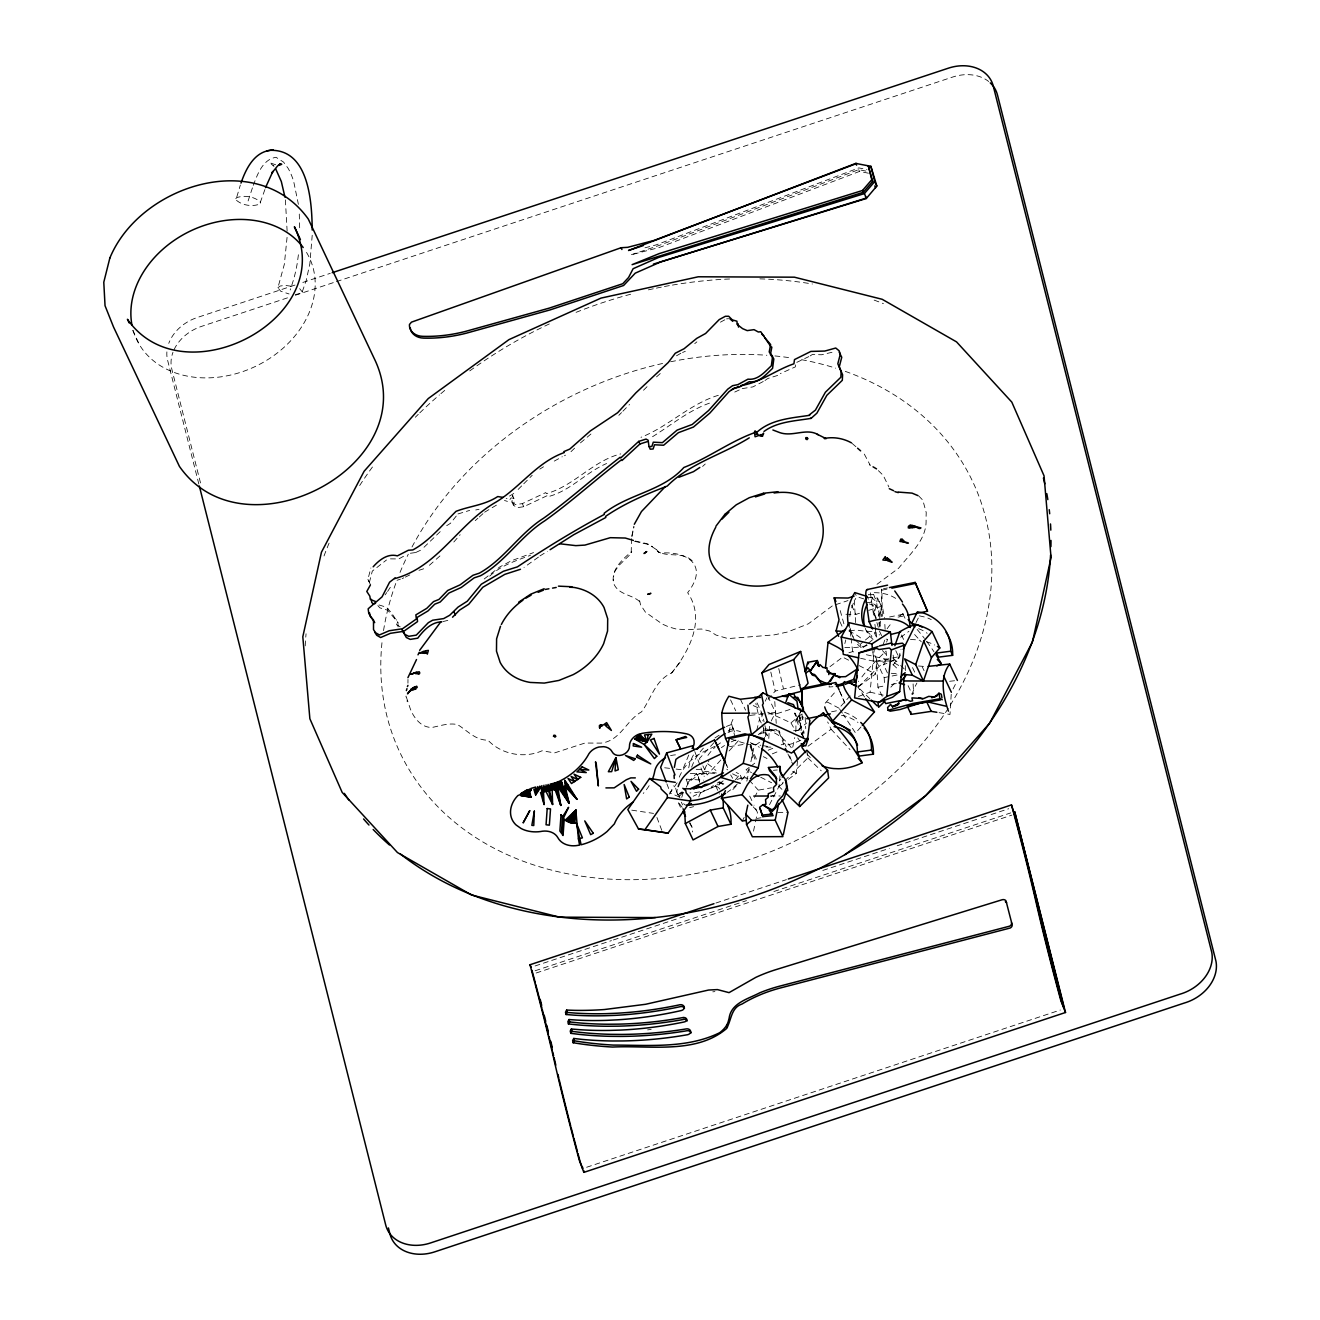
<?xml version="1.0" encoding="UTF-8"?>
<svg xmlns="http://www.w3.org/2000/svg" width="1320" height="1320" viewBox="0 0 1320 1320"><rect width="100%" height="100%" fill="white"/><g stroke="black" fill="none" stroke-linecap="round" stroke-linejoin="round"><path stroke-width="0.75" stroke-dasharray="5 3.75" d="M885.126 629.376L884.68 621.769M795.366 364.93L795.366 366.877L780.318 373.593M692.191 560.769C682.176 551.232 668.184 557.733 657.574 551.43L660.891 553.063C686.235 551.001 709.582 564.663 687.654 592.68C705.986 619.245 689.271 651.189 671.616 673.002C654.885 680.361 651.387 698.692 641.553 711.827C626.059 720.456 620.384 741.015 601.029 743.111L584.958 743.044L554.598 752.895L542.091 750.766C524.238 758.752 501.336 754.446 487.938 740.173C475.167 740.289 467.362 730.505 457.396 724.531C449.031 722.848 440.814 725.604 432.712 727.32C421.789 728.343 413.935 718.162 410.404 709.104L405.983 695.986M631.505 538.642L631.207 553.459L618.799 565.62L614.922 571.23L613.618 576.493M513.397 505.065L511.945 501.996L512.639 495.181L514.437 500.742L513.397 505.065L516.83 507.721L523.76 506.715L547.239 495.643L547.816 496.733C570.306 491.04 585.799 472.395 606.606 463.518M405.999 696.96L406.032 696.069M287.067 237.352L284.344 264.28L277.909 287.743L280.731 291.241L289.08 293.98M312.213 235.257L309.837 263.818L306.158 280.682L301.768 293.139L295.383 294.541M407.946 683.183L407.979 679.453M768.784 738.441L769.428 726.363M951.225 694.287L949.987 714.45L938.718 712.602M765.319 736.659L766.095 728.673L774.262 732.814A35.855 24.04 52.8 0 1 791.951 748.654M769.527 804.672L778.965 786.489L780.334 772.497M788.419 779.328L796.29 773.355L797.659 759.363M858.478 696.465L870.061 692.159L874.5 647.113M864.583 697.026L857.983 687.126L858.594 681.136M869.781 698.643L857.983 687.126L875.474 674.041L876.876 660.082A35.855 23.925 53.2 0 0 872.899 651.932M639.606 601.54C631.818 594.33 618.799 595.138 613.767 583.737C610.351 569.877 622.413 559.416 631.768 551.397L631.191 552.684M878.543 615.697L878.971 612.051L875.704 605.105L870.886 602.365L865.606 602.663M298.402 254.76L297.412 262.235A63.046 23.348 -84.8 0 1 292.314 283.585L290.202 289.954M803.929 738.705L799.293 722.914L800.382 715.259M867.784 597.284L877.569 598.092L881.447 606.326L878.889 623.568L880.011 627.528M798.996 715.011L801.174 720.489L800.53 724.548L802.939 734.052M880.654 621.208L880.011 625.251L881.232 628.468M398.013 626.901L397.98 622.76L391.611 613.008L386.347 607.2L378.361 604.758M829.307 685.856L829.076 687.01L834.52 686.582M795.927 730.867L795.894 720.819L800.91 711.332L795.894 720.819L801.174 720.489M878.328 627.33L874.302 613.882L877.569 598.092M875.935 628.765L875.061 632.957L879.697 634.937M631.884 535.837L633.913 526.202M631.9 536.695L633.946 527.01M746.823 781.143L749.265 769.477M750.898 761.706L754.165 746.163L759.957 742.005M753.522 831.138L755.089 823.663M755.486 821.799L757.449 812.46L754.017 805.167M792.726 747.252L794.755 737.583M688.71 767.811L689.716 763.059A58.608 46.051 -25.3 0 1 693.908 754.182M690.31 773.487L704.071 773.47L705.094 768.702A43.956 34.534 -25.3 0 1 708.889 760.98M756.673 730.455L759.511 719.367L755.848 703.411M844.833 643.599L845.807 639.903M893.128 665.016L898.821 657.112L901.016 649.457M370.474 584.694L367.9 579.431L370.87 568.012M369.352 582.499L372.322 571.082L386.479 559.993M681.763 797.346L683.347 792.165M264.891 189.552L259.693 204.105C252.12 206.959 241.89 205.441 235.95 199.831L240.339 185.047M248.111 200.92L252.615 187.308M870.886 602.365L873.625 594.445L868.329 594.742L876.562 601.87L877.519 608.998L879.879 609.84L880.407 612.067L878.097 617.298M883.08 644.869L884.928 639.507L887.568 639.358L886.611 642.147M253.258 185.361C257.466 174.405 262.729 159.274 276.045 157.294L283.552 162.096L288.057 168.218A90.668 33.594 -84.8 0 1 293.65 181.269L298.386 204.336M679.404 797.065L670.362 793.023L673.365 785.812M688.76 755.04L682.605 769.824L672.622 768.685M698.742 796.933L701.811 789.541M880.407 612.067L878.774 615.697L879.351 618.519M720.456 782.545L719.351 784.856L714.928 784.591L711.315 786.967M900.57 654.753L898.821 658.317L888.624 662.558M686.185 787.297L688.726 782.183L697.966 775.203L696.284 773.735L685.905 784.608M916.08 622.529L918.572 617.512M765.204 701.184L766.904 697.785M771.243 720.951L775.5 712.47L767.695 713.378M953.089 688.891L956.538 682.126M742.285 821.057L744.166 817.41M754.545 797.412L758.323 790.135L771.457 787.809M887.419 672.919L883.542 664.686L887.816 657.772M387.585 591.476L390.34 587.301M669.24 794.079L677.259 782.628M671.616 673.002L681.285 660.66M235.818 198.709L236.527 197.752C244.101 194.898 254.331 196.399 260.271 202.026L260.403 203.131M277.909 287.743L280.12 286.044L285.021 285.384L294.459 286.654M385.093 594.858L386.743 592.597M735.339 779.938L739.86 774.279L736.164 772.464M768.058 699.435L775.236 691.053L800.481 684.816M453.816 542.009L460.168 534.748M825.214 703.164L836.022 691.102M842.374 713.179L839.074 708.213L852.588 693.148M860.97 726.957L855.558 732.996L843.48 714.829M713.889 742.731L699.435 758.538L702.025 763.999M720.868 759.957L707.19 774.922L702.884 765.831M729.069 750.964L740.009 738.986M736.246 785.862L732.352 790.135L731.313 787.924M440.204 531.63L422.647 548.576M618.849 415.322L621.522 412.615M622.858 411.246L629.541 404.481M683.001 792.528L679.734 795.844L678.051 794.376L682.159 791.785M518.133 489.456L522.357 485.199M523.76 483.78L532.224 475.282M643.516 390.241L647.46 386.281M781.935 789.343L778.965 786.489L783.304 782.199M784.74 780.78L807.873 757.911L806.85 750.238M857.983 687.126L887.089 658.696L885.967 651.073L878.74 658.135A35.855 6.303 -45.7 0 0 859.815 679.717M570.999 451.671L575.256 447.529M801.405 734.349L803.929 731.923L800.432 725.175L799.293 714.962L797.808 718.344L794.145 711.678M801.454 734.316L803.929 731.923L803.979 735.372M702.587 466.455L705.26 463.996M475.233 520.641L477.922 518.232M479.259 517.028L483.285 513.397M656.518 376.893L660.973 372.916M429.396 565.29L434.841 560.472M436.194 559.267L440.269 555.654M580.437 442.893L591.541 433.505M694.732 343.645L696.878 341.863M652.525 436.722C671.517 424.908 689.337 409.942 710.754 402.699M866.794 644.572L862.076 648.466L860.145 644.374L871.134 635.283L867.718 632.164A43.956 34.534 -25.3 0 1 865.639 629.178M868.362 643.269L873.081 639.375L871.134 635.283M767.613 712.156L790.977 722.865L801.339 714.334M797.511 730.521L806.784 722.898M484.209 578.968L499.818 566.923L511.219 560.835L533.56 552.585M538.461 557.089L524.023 567.385M539.929 555.934L547.404 551.331M489.72 576.114C501.138 565.24 516.169 560.719 530.491 555.291M758.224 734.63L766.095 728.673M749.183 767.398L746.031 769.791L751.525 772.563M750.766 766.21L757.069 761.426M778.965 786.489L786.835 780.516M877.008 584.298L898.739 568.111C910.074 553.74 927.597 539.005 926.013 518.644L926.227 512.572L922.828 500.181L918.803 496.056M829.999 666.633L842.704 657.129L849.997 660.891M808.038 746.196L831.105 729.217L827.656 721.941M899.679 615.994L902.847 613.701L905.52 616.638M900.653 637.296L908.935 631.29M765.006 380.49L767.778 378.51L778.123 375.276M832.26 605.929L808.335 623.832L787.561 631.999L774.328 634.854L728.046 638.599L716.017 635.052L709.682 631.059L701.53 629.029L685.146 629.64L676.12 629.013L668.811 626.934L662.458 624.145L645.381 612.101L640.513 604.708L639.589 600.534M456.258 516.054L450.499 523.281L445.385 526.515M484.621 512.193L497.425 504.553M810.199 355.905L812.344 354.502L821.469 354.766L835.51 351.466M564.498 455.763L565.471 455.153M539.781 469.128L543.493 466.802M509.52 496.072L514.47 493.036M403.524 556.297L398.805 558.938L390.076 558.855M676.5 355.806L681.202 353.067M763.273 381.496L752.911 386.892L742.104 388.641M796.768 362.373L808.797 356.614M554.268 461.092L562.287 456.736M720.423 322.179L725.043 319.688M718.344 395.307C689.7 403.936 668.398 426.591 641.009 437.299M511.945 501.996L515.378 504.653L522.308 503.63L545.787 492.574L546.364 493.663C574.052 485.941 592.828 460.911 620.73 453.898M717.238 783.024L719.614 781.819L724.498 784.096L720.736 782.595M719.845 789.178A88.456 25.03 -23.1 0 0 718.096 787.314L715.621 785.829L693.148 796.224M405.306 577.104L411.477 574.117M715.176 746.212L704.319 751.41A43.972 34.551 -25.3 0 0 682.621 770.434L680.443 774.428A43.972 34.551 -25.3 0 0 679.272 777.15M682.985 792.264L677.473 794.904L675.659 788.139M415.915 552.42L421.195 549.945M447.81 620.4L441.755 621.868M734.745 392.057L740.256 389.499M402.138 578.572L403.755 577.846M682.572 352.473L685.311 351.301M883.542 664.686L886.924 663.267M759.792 734.101L770.402 729.712L779.113 731.016L786.274 746.889M768.174 750.222L773.751 747.912M781.192 744.843L784.921 743.308M772.315 753.868L779.757 750.799M457.99 513.942L469.672 510.411M415.354 552.585L409.843 553.327M865.903 171.088L858.693 169.636L658.564 245.668L630.63 254.941L659.406 247.45L859.534 171.418L868.543 173.233M835.642 604.692L847.984 600.583M770.946 796.356L773.883 795.316M696.284 773.735L697.01 774.741L705.969 771.358L716.347 772.992M397.023 580.305L400.438 579.15M295.02 285.054L197.208 317.526A39.435 31.003 -25.3 0 0 168.762 343.365M302.841 282.447L330.231 273.355M287.496 297.858L201.415 326.42A39.435 31.003 -25.3 0 0 173.646 350.592M295.317 295.251L334.438 282.265M336.402 281.622L952.578 77.072A39.435 31.003 -25.3 0 1 988.68 81.493M715.935 903.028L786.39 879.648M535.078 965.959L611.424 940.615M613.371 939.972L685.789 915.932M822.805 870.441L889.35 848.347M897.188 845.757L979.39 818.466M981.354 817.822L989.175 815.215M991.139 814.572L1008.744 808.714M535.111 970.778L746.493 900.62M773.899 891.511L1010.724 812.905M536.151 973.005L1011.78 815.133M586.641 1167.259L1060.306 1010.031M418.984 570.306L423.67 568.788M768.207 713.856L776.193 713.922L790.779 709.203M845.922 614.279L855.871 614.41L859.534 613.255M868.659 610.368L881.447 606.326M848.909 652.74L852.654 651.635L856.581 652.525M644.968 247.813L656.32 244.843L858.841 167.904L866.926 169.537M689.617 807.675L693.611 806.652M802.048 713.955L802.082 717.882L806.009 717.073M831.534 711.81L837.408 710.606M475.728 509.965L479.011 509.289M883.509 588.72L887.469 587.928M882.288 616.242L881.909 590.155L887.849 588.967M889.564 616.968L905.272 613.833M898.045 617.116L905.899 615.549M882.239 696.3L877.932 687.192L876.43 661.204L900.62 656.37M876.43 661.204L884.169 677.589L898.293 674.767M877.932 687.192L883.707 686.037M891.412 684.503L897.188 683.347M741.361 778.387L748.869 777.051M757.301 818.4L761.046 817.74M729.448 746.641L743.506 744.463M750.123 715.39L765.732 713.592M918.489 665.989L926.244 666.6M949.608 681.285L957.412 680.427M712.784 991.832L714.912 991.617M773.421 770.319L777.249 769.956M726.577 318.862L728.623 318.697M803.154 737.055L800.035 730.471L792.462 730.768M714.615 773.47L707.652 772.827L697.851 775.467L697.01 774.741M860.557 658.267L873.972 661.27L893.838 660.891L893.145 655.099M751.591 713.146L761.524 713.113L762.432 720.852M770.088 795.993L780.285 795.96M777.843 812.377L788.023 812.344M696.234 769.379L702.141 769.362L704.071 773.47M686.136 779.163L703.708 780.169M891.264 673.266L898.936 673.976M664.636 767.778L670.626 768.454M514.09 498.267L511.071 497.904L508.464 501.715L504.471 500.478M886.05 639.144L887.568 639.358M631.768 810.166L653.532 813.4M506.17 498.514L507.012 498.646M751.427 743.82L760.832 745.305M762.712 745.602L768.356 746.493M275.616 164.736L269.445 162.657L274.032 166.204L272.365 164.604M841.483 715.308L846.532 716.413A58.608 46.051 -25.3 0 1 857.983 722.469M866.382 654.72L893.838 660.891M870.061 692.159L883.212 695.112M919.397 615.846L926.112 617.364A58.608 46.051 -25.3 0 1 931.276 619.624M770.402 729.712L779.212 732.303L785.334 748.489M635.299 541.018L647.674 543.84L656.914 549.912M634.573 541.332L646.684 544.038L652.641 546.711M731.148 739.183L744.579 743.259M746.493 743.837L754.165 746.163M863.775 598.884L856.73 596.673L854.782 592.581M869.335 603.966L873.064 605.253L874.698 608.718L873.691 612.348L875.886 615.846M753.241 705.573L760.419 708.856M732.551 773.817L741.79 778.371L739.86 774.279M750.404 742.632L756.938 745.948A35.855 24.04 52.8 0 1 759.396 747.302M763.372 756.657L767.019 758.505M792.643 771.507L796.29 773.355M760.666 777.216L771.655 782.777M848.76 630.878L853.644 633.385A35.855 23.925 53.2 0 1 860.871 638.137M859.089 665.593L875.474 674.041M839.074 708.213L827.656 702.207A35.855 9.141 41.9 0 0 824.571 704.698M895.702 598.356L892.65 596.623A43.972 34.551 -25.3 0 0 870.391 592.878L873.774 616.473M718.938 782.017L723.97 785.053M299.673 288.684L302.478 292.165M869.566 464.772L870.293 465.399L863.643 452.859M656.238 549.318L659.142 552.469M726.792 769.147L727.634 769.873M683.644 803.698L685.327 805.15M852.159 443.454L856.746 447.463M873.081 639.375L869.649 636.256A43.956 34.534 -25.3 0 1 865.276 628.369M855.574 640.2L860.145 644.374M857.505 644.292L862.076 648.466M807.873 757.911L821.238 770.797M893.326 658.284L899.233 664.042M900.702 665.478L906.592 671.236M892.98 664.455L898.87 670.213M878.394 470.646L883.228 475.398L888.888 486.964M831.105 729.217L850.014 749.611M806.916 753.951L810.744 758.076M749.215 780.202L758.323 790.135M753.208 806.817L757.366 811.355M914.595 634.491L921.278 641.817M882.436 650.545L887.486 656.073M377.85 605.616L379.813 607.827L387.799 610.269L397.98 622.76M682.192 807.378L677.737 801.504L681.631 809.737M797.726 737.896L799.689 740.801M400.191 626.835L396.643 624.789L396.528 619.69M730.653 774.922L732.666 778.288M678.051 794.376L679.915 797.478M689.502 823.02L692.456 828.003L692.654 831.98M790.977 722.865L795.976 731.791M367.9 579.431L369.022 581.608M725.571 763.125L728.145 768.454L726.429 764.775M858.693 169.636L859.534 171.418M902.847 613.701L905.421 619.163M922.333 667.012L924.066 670.659M901.445 634.937L903.771 639.87M912.532 667.59L915.106 673.052M895.768 650.661L898.821 657.112M867.124 596.442L868.411 599.181M874.302 613.882L877.355 620.334M908.094 685.658L912.252 694.435M879.483 631.174L882.585 637.758M874.285 632.626L876.001 636.273M851.582 605.319L855.871 614.41M851.68 633.781L849.733 629.673A58.608 46.051 -25.3 0 0 853.248 636.916M840.213 610.582L844.569 626.208M839.899 621.654L842.473 627.115M799.293 722.914L794.722 713.229L800.035 730.471M767.761 696.102L776.193 713.922M787.908 753.951L793.072 764.874M757.053 702.884L762.217 713.807L764.049 721.792M759.511 719.367L761.244 722.997M762.102 724.828L767.266 735.751L764.511 723.772M740.421 699.237L745.585 710.16M730.57 699.88L735.735 710.803M750.849 746.51L757.185 760.996M726.38 726.478A58.608 46.051 -25.3 0 1 731.742 724.433L734.646 732.27M749.71 796.076L753.142 803.352M715.621 785.829L719.515 794.062M681.334 802.18L682.638 804.903M689.865 822.541L692.456 828.003M522.308 503.63L523.76 506.715M132.627 330.264L139.557 344.916M802.082 717.882L802.84 719.532L802.725 713.51M839.916 691.746L844.767 702.834M839.355 690.541L844.866 703.164M789.673 755.881L791.719 761.277M750.123 746.41L755.568 760.798M694.782 751.542L704.22 776.457M686.235 779.41L688.396 785.169M666.897 783.849L670.362 793.023M656.931 817.476L661.93 830.692M881.909 590.155L881.529 589.116L881.694 616.588M873.625 594.445L874.962 598.125L879.202 601.722L882.799 608.702L884.647 618.222M731.742 724.433L734.662 735.653M699.633 782.43L697.966 775.203L699.683 782.314M200.508 482.922L171.798 369.055A39.435 31.003 -25.3 0 1 172.969 352.275M198.825 483.994L167.59 360.162A39.435 31.003 -25.3 0 1 166.881 351.895M778.75 668.53L783.37 688.347M770.814 672.078L775.236 691.053M874.896 624.327L875.737 630.234M876.018 632.197L876.859 638.088M285.384 199.93L287.248 233.326M872.817 651.635L873.972 661.27M849.189 622.71L850.806 636.207M851.037 638.137L852.654 651.635M879.4 622.066L879.846 625.911M763.339 728.59L764.462 738.26M779.113 731.016L779.212 732.303M774.774 701.563L776.226 723.376M913.093 683.941L913.671 693.94M905.239 665.61L905.586 671.632M884.169 677.589L884.631 685.575M854.304 600.121L855.805 625.944M299.277 214.054L299.739 230.208M407.104 700.54L407.121 701.464M613.189 579.529L613.206 580.437M805.183 717.469L805.728 728.623M306.504 252.4A95.551 75.091 -25.3 0 1 253.143 367.471A95.551 75.091 -25.3 0 1 133.254 330.512M651.172 1029.435A267.234 163.102 -15.8 0 1 647.608 1029.88M918.621 628.683A43.956 34.534 -25.3 0 1 927.151 633.27M855.178 641.009A58.608 46.051 -25.3 0 1 850.13 627.908M849.816 616.39A58.608 46.051 -25.3 0 1 855.739 598.389M750.568 744.397A43.972 34.551 -25.3 0 1 752.284 752.153L752.317 756.228A43.972 34.551 -25.3 0 1 751.806 760.369M749.149 768.636A43.972 34.551 -25.3 0 1 741.444 780.186M727.996 732.237A35.31 19.354 -58.9 0 1 740.52 731.742M707.635 763.785A31.267 8.943 42.4 0 1 715.918 770.434M729.036 732.534A59.268 46.579 -25.3 0 1 733.507 718.162M737.286 784.03A58.608 46.051 -25.3 0 1 727.122 792.396M723.145 780.879A43.956 34.534 -25.3 0 1 689.931 792.908M844.602 712.321A58.608 46.051 -25.3 0 1 859.27 721M910.453 639.557A59.268 46.579 -25.3 0 1 920.139 640.365M926.277 641.735A59.268 46.579 -25.3 0 1 934.741 645.018M800.794 740.256A59.268 46.579 -25.3 0 1 784.377 745.717M770.962 747.136A59.268 46.579 -25.3 0 1 764.428 746.839M776.622 729.333A59.268 46.579 -25.3 0 1 763.224 730.752M676.962 790.928A43.972 34.551 -25.3 0 0 677.473 794.904A35.31 21.829 -25.8 0 1 677.49 789.492M779.576 780.895A35.855 6.253 -46 0 1 780.846 779.047M737.154 779.427A35.855 25.047 80 0 1 747.912 778.784M898.705 665.445A43.972 34.551 -25.3 0 1 892.93 661.634M917.136 629.458A35.31 5.115 54 0 1 924.412 638.402M926.871 641.652A35.31 5.115 54 0 1 933.916 651.651M887.139 628.765A31.267 18.794 -42.3 0 1 891.544 623.188M691.647 767.151A58.608 46.051 -25.3 0 1 703.659 747.813M714.962 737.979A58.608 46.051 -25.3 0 1 719.763 734.893M728.31 730.57A58.608 46.051 -25.3 0 1 733.672 728.524M721.396 747.664A43.956 34.534 -25.3 0 1 724.548 745.503M731.263 741.856A43.956 34.534 -25.3 0 1 736.61 739.744M707.916 755.419A43.956 34.534 -25.3 0 1 715.11 747.169M716.512 745.932A43.956 34.534 -25.3 0 1 722.617 741.411M890.835 687.159A35.855 6.303 -45.7 0 1 897.188 680.46M912.103 694.435A59.268 46.579 -25.3 0 1 916.905 683.083M871.893 631.438A88.456 66.247 31.1 0 1 856.036 629.92A59.268 46.579 -25.3 0 1 845.955 631.191M867.141 645.546A59.268 46.579 -25.3 0 1 843.843 647.295M649.143 785.68A47.421 37.273 -25.3 0 1 643.236 793.452M670.543 755.7A19.602 15.394 -25.3 0 1 675.84 754.826M845.295 371.365A316.8 248.952 -25.3 0 1 949.311 706.678M948.205 708.428A316.8 248.952 -25.3 0 1 590.518 877.387A316.8 248.952 -25.3 0 1 382.222 640.398M383.542 630.613A316.8 248.952 -25.3 0 1 396.462 581.542M400.026 572.418A316.8 248.952 -25.3 0 1 408.292 554.202M412.005 546.975A316.8 248.952 -25.3 0 1 662.59 363.478M670.626 361.762A316.8 248.952 -25.3 0 1 766.854 355.262M774.922 355.938A316.8 248.952 -25.3 0 1 791.208 357.951M801.553 359.683A316.8 248.952 -25.3 0 1 835.708 368.148M305.217 645.876A386.793 303.963 -25.3 0 1 306.058 633.798M324.027 555.967A386.793 303.963 -25.3 0 1 329.076 543.163M359.667 485.529A386.793 303.963 -25.3 0 1 373.576 465.481M415.305 417.252A386.793 303.963 -25.3 0 1 418.275 414.332M419.76 412.879A386.793 303.963 -25.3 0 1 439.379 394.944M440.913 393.64A386.793 303.963 -25.3 0 1 445.549 389.73M469.755 370.903A386.793 303.963 -25.3 0 1 551.298 323.021M576.081 312.345A386.793 303.963 -25.3 0 1 632.494 293.75M648.417 289.855A386.793 303.963 -25.3 0 1 654.423 288.536M656.419 288.123A386.793 303.963 -25.3 0 1 662.426 286.918M664.422 286.522A386.793 303.963 -25.3 0 1 670.428 285.433M672.424 285.087A386.793 303.963 -25.3 0 1 733.194 278.866M759.874 278.85A386.793 303.963 -25.3 0 1 812.443 283.998M874.153 300.118A386.793 303.963 -25.3 0 1 883.426 303.649"/><path stroke-width="1.5" d="M713.971 903.689L529.996 964.755A512.044 48.444 71.6 0 1 554.664 1062.583A512.044 48.444 71.6 0 0 579.332 1160.395L583.836 1172.374L583.869 1170.741M584.017 1172.325L1065.52 1012.489L1014.651 811.602L1064.217 1008.727L1061.775 1002.408A508.167 48.081 71.6 0 1 1037.289 905.305A515.922 48.807 71.6 0 0 1014.816 815.611L1011.483 804.919L788.353 878.988M675.279 782.331L649.572 778.503L627.825 809.572L638.5 828.976L668.085 833.101L690.558 801.025L690.657 798.352L686.136 792.858L685.822 790.548L682.836 788.271M948.436 711.15C943.437 696.415 939.147 677.606 949.674 664.059L928.191 666.385M574.843 823.267L575.817 810.166L565.191 820.182L570.372 822.756L576.428 823.185L582.417 837.853L578.424 838.909L579.579 845.114L575.949 845.674A21.912 17.209 -25.3 0 1 557.914 837.771A18.315 14.388 -25.3 0 0 540.424 831.551A33.413 26.268 -25.3 0 1 521.053 828.481L516.153 825.033A27.357 21.499 -25.3 0 1 517.836 795.581L531.036 790.301L530.953 788.436L535.722 787.034L535.672 794.821L541.926 785.647M818.284 661.93L818.02 665.214L819.34 666.435M763.307 434.61L763.505 433.092L763.125 434.577M879.12 702.223L886.793 696.415L891.38 649.902L889.399 648.021L879.021 649.522L876.76 648.367L859.039 652.856L854.618 697.9L879.12 702.223L892.601 697.224L899.712 691.614L904.282 645.117L902.484 643.17L892.914 644.374L890.835 643.137L879.334 645.926M825.429 668.201L828.036 642.262L845.509 629.194M911.509 525.954L910.371 524.931L908.424 526.317L908.308 527.951L914.628 527.456C915.717 525.409 912.169 525.195 912.483 527.538L909.876 526.828L909.826 527.654L911.839 525.244L913.143 525.64L911.46 526.053M546.067 784.839L545.886 791.307L552.601 804.474L552.007 783.75L555.522 782.777A28.858 22.688 -25.3 0 0 560.604 780.648A57.238 44.979 -25.3 0 0 588.951 753.687A13.579 10.675 -25.3 0 1 598.851 747.037L603.603 746.674A13.579 10.675 -25.3 0 1 612.183 751.888A9.289 7.309 -25.3 0 0 622.331 754.924A9.289 7.309 -25.3 0 0 629.491 746.146A12.87 10.114 -25.3 0 1 640.068 733.788L639.82 735.768L647.081 742.021L651.832 734.135L644.49 734.959L647.081 742.021L644.127 744.447L634.904 739.068L635.53 738.326L647.081 742.021L648.169 734.497M560.554 782.644L555.522 782.777L556.562 784.311L553.955 789.723L554.515 784.987L561.561 782.149L569.167 803.286L559.102 788.716L561.561 782.149L555.522 782.777L553.955 789.723L568.227 785.301L576.922 799.309L565.24 786.687L564.828 780.384L568.227 785.301M807.46 739.942L809.886 720.357L804.309 711.892L762.96 692.967L761.409 694.056L763.339 703.428L762.432 704.979L767.415 721.594L807.46 739.942L791.505 753.06L751.459 734.712L747.895 716.941L748.985 715.226L747.912 705.16M674.355 767.415L675.906 759.363L678.81 757.251L714.499 739.976L718.707 748.572M765.022 337.986L770.632 344.536L769.197 351.978L772.596 356.317L771.358 365.772C764.759 371.844 758.092 380.374 747.945 379.17L737.913 384.615L732.6 385.688L727.765 389.136L708.659 410.471L692.241 424.462L677.127 430.106L662.409 442.645L653.284 442.183L651.882 446.424L648.978 446.622L648.153 440.236L646.058 439.082L638.698 441.408L620.763 457.924L620.136 457.281C594.082 477.262 569.861 499.488 543.477 518.282C519.503 533.428 504.339 559.218 479.325 573.16L472.972 575.272L460.053 584.875L447.694 590.469L438.949 599.445L433.537 601.606L426.789 608.338L415.866 614.872L416.344 618.997L402.517 628.749L389.202 630.745L379.401 634.953L375.49 632.676L373.51 629.558L373.51 620.037L370.54 616.869M573.276 823.234L575.817 810.166L566.313 821.007M740.256 783.288L721.066 777.48L729.234 738.606L749.331 734.365L764.296 738.903L758.208 767.861L750.436 778.784M721.066 777.48L743.242 763.339L749.331 734.365M778.717 803.434L775.186 820.248L782.925 836.632L752.351 836.748L746.542 824.456L745.882 814.291L747.796 805.183M783.321 834.768L788.023 812.344L782.001 799.59M1032.504 641.735L1051.017 557.749M634.309 524.271L641.47 511.533L665.362 486.535M416.51 659.538L407.913 677.688M554.515 784.987L533.874 789.409L535.672 794.821L537.784 786.555M838.678 636.372L836.105 630.91L839.025 619.822L834.19 597.828L848.133 598.042L854.073 596.145M543.262 787.331L544.12 804.507L541.909 792.214L544.005 785.235M810.892 672.688L809.473 670.543L805.959 672.854L805.15 671.418L807.757 662.327L817.476 660.495L810.084 671.253L812.361 675.114L815.48 676.021L821.089 683.199L823.564 684.255M845.212 684.37L850.954 681.846L855.442 682.308L853.809 679.42L856.713 669.356L845.625 676.648L840.559 676.813L834.669 675.527L834.999 673.662L830.494 673.695L827.178 671.731L826.996 667.804L822.97 667.474L819.885 664.537L818.713 666.22L816.387 662.343L810.084 671.253M855.442 682.308L857.373 675.592M544.12 804.507L540.54 792.561L543.873 791.752L545.275 786.934M543.873 791.752L545.886 791.307L548.146 784.459L552.601 804.474L547.288 786.571M406.395 690.574L406.956 688.66M599.907 727.963L600.286 726.677L599.28 726.775L599.709 728.029M539.863 786.093L535.672 794.821M500.511 626.241L496.601 638.831L496.485 651.156L500.148 662.376A55.176 43.362 -25.3 0 0 530.211 682.44L544.302 683.083L558.938 680.427L573.094 674.685A60.901 47.867 -25.3 0 0 603.669 643.632L607.563 631.042L607.695 618.717L604.032 607.481A55.176 43.362 -25.3 0 0 573.969 587.433L569.943 587.251M545.886 791.307L547.899 790.878L549.367 786.208M571.741 823.053L575.817 810.166L578.424 838.909M551.116 783.948L549.912 790.482L547.899 790.878M550.226 784.096L549.912 790.482L551.925 790.086L553.476 785.301L552.007 783.75M785.928 702.075L788.634 694.122L793.914 693.792L795.284 697.471L799.606 701.019L803.269 707.965L803.55 711.183M806.702 738.375L808.252 738.573L805.794 745.75L803.154 745.915L804.986 740.536M932.068 631.587L939.807 647.955L931.458 657.607L923.455 681.005L915.717 664.62L923.72 641.223L932.068 631.587A59.268 46.579 -25.3 0 0 915.502 624.591A88.456 34.336 -51.8 0 0 905.305 628.666L899.877 631.636L894.861 645.678M240.983 183.1C245.685 169.455 253.721 152.724 269.692 150.398M265.518 187.621L272.844 171.468L271.953 172.854L277.53 165.99L280.467 163.779L278.602 165.099L281.754 164.274L278.784 164.752M413.308 673.481C414.298 671.451 415.932 675.543 416.592 672.16L419.281 671.797C421.047 673.728 417.384 675.527 417.763 673.084L416.229 673.728L416.147 672.226L410.899 674.355L413.275 673.546M694.056 749.628L692.604 745.784L666.649 752.895L660.643 767.316L666.204 782.017M570.372 822.756L575.817 810.166L567.435 821.65M407.418 686.598L407.962 685.361M715.786 527.175C685.756 581.938 762.267 601.87 797.115 572.731C840.51 547.965 827.772 485.298 774.048 492.987M691.152 1032.9A3.778 2.986 -6.3 0 0 686.829 1030.755L685.014 1031.085A267.333 162.673 -11.9 0 1 620.449 1036.414L609.873 1036.315A267.333 162.673 -11.9 0 1 578.903 1034.335L570.817 1033.345L572.005 1031.366L580.024 1032.339A264.149 160.743 -11.9 0 0 610.632 1034.319L621.06 1034.418A264.149 160.743 -11.9 0 0 684.865 1029.138L686.235 1028.907A3.778 2.986 -6.3 0 1 690.558 1031.035A3.778 2.986 -6.3 0 1 687.803 1034.666L686.334 1034.929A263.967 160.825 -13 0 1 622.71 1040.952L612.315 1040.985A263.967 160.825 -13 0 1 581.79 1039.368L573.788 1038.477L572.616 1040.474L573.193 1042.751L581.344 1044.005A268.224 162.376 -8.5 0 0 612.595 1047.057C649.473 1045.143 695.904 1054.449 726.363 1028.726C731.593 1020.343 730.702 1007.721 742.104 1003.992A95.254 58.014 -12.7 0 1 756.046 996.616L760.996 994.455A95.65 58.245 -12.7 0 1 781.985 987.558L1010.229 928.009A3.63 2.871 -17.9 0 0 1012.093 924.495L1006.005 900.867A3.63 2.871 -17.9 0 0 1001.979 899.794L777.216 969.243A98.719 60.274 -16.8 0 0 755.832 977.361L729.036 992.64L717.436 989.587L708.609 990.033L645.562 1004.289L604.379 1009.536A265.485 161.947 -21 0 1 574.464 1010.345L566.626 1010.08L565.488 1012.226L566.065 1014.519L574.068 1015.146A267.267 163.168 -16.4 0 0 604.692 1015.74L615.12 1015.361A267.333 163.201 -16.4 0 0 678.926 1006.962L680.542 1006.599A3.778 2.986 -6.3 0 1 684.519 1008.084M716.001 526.086L724.961 514.272M417.995 654.836L419.248 652.278M903.21 649.44L915.502 624.591M746.031 820.396L742.285 821.057L721.446 798.352L725.439 790.68M721.446 798.352L742.087 794.706L746.081 787.05A35.855 25.047 80 0 1 768.553 775.137L776.358 783.651M1032.306 642.279L989.67 723.195L925.749 795.63L844.932 854.65M566.065 1014.519L567.22 1012.457L575.157 1013.083A264.132 161.255 -16.4 0 0 605.418 1013.678L615.731 1013.281A264.132 161.255 -16.4 0 0 678.777 1004.999L679.948 1004.734A3.778 2.986 -6.3 0 1 684.222 1006.912A3.778 2.986 -6.3 0 1 681.4 1010.509L680.245 1010.79A264.429 161.452 -17.5 0 1 617.38 1019.832L607.101 1020.343A264.297 161.386 -17.5 0 1 576.939 1020.096L569.019 1019.568L567.864 1021.647L568.441 1023.941L576.493 1024.782A267.118 162.805 -13.6 0 0 607.348 1026.251L617.859 1026.168A267.118 162.805 -13.6 0 0 682.143 1019.7L683.892 1019.353A2.788 2.211 -6.3 0 1 687.159 1020.954M858.643 657.838L843.298 654.39L841.219 637.032L849.189 622.71L890.356 631.966L891.974 645.463M570.817 1033.345L570.24 1031.052L571.395 1029.006L579.348 1029.666A264.033 161.155 -15.8 0 0 609.642 1030.425L619.971 1030.111A264.033 161.155 -15.8 0 0 683.116 1022.191L684.453 1021.894A2.788 2.211 -6.3 0 0 686.582 1019.189L686.565 1019.139M568.904 822.212L575.817 810.166M568.441 1023.941L569.613 1021.928L569.019 1019.568M830.346 681.334L834.999 673.662L827.442 684.123L828.481 684.42L819.456 680.312L814.654 674.586L811.553 673.662M374.731 622.628L368.791 613.503L368.148 608.817L382.058 596.871L389.565 582.219L395.076 577.929M573.193 1042.751L574.381 1040.836L573.788 1038.477M402.039 629.838L404.861 634.409L408.771 636.322L416.295 635.118L428.356 622.66L432.646 620.218L443.652 618.601L449.674 615.285L458.106 607.052L467.296 601.211L481.321 584.215L503.415 571.263L517.44 566.857C545.523 548.146 574.481 530.409 604.345 514.404L604.147 513.298C628.403 493.878 662.855 491.205 683.842 467.494C709.385 457.611 731.511 440.303 757.531 431.656C771.721 419.38 790.812 418.11 808.549 415.47L815.43 410.108L825.396 392.238L840.856 377.239L841.154 371.712L837.82 363.742L840.295 354.205L839.107 350.79L835.758 348.018L824.802 351.054L810.892 351.417L794.491 359.584L793.914 363.808C775.417 370.062 760.221 382.833 740.652 385.572M452.545 617.215L459.558 610.12L468.748 604.279L482.773 587.284L504.867 574.332L520.476 569.283M809.391 415.503L809.919 414.661M810.843 418.572L816.882 413.176L826.848 395.307L842.308 380.325L842.606 374.798L839.272 366.811L841.747 357.274L839.256 352.258M638.5 828.976L644.952 829.653L667.425 797.577L667.227 794.855L661.254 789.145L660.594 786.786L649.572 778.503M440.665 622L419.628 650.347M805.15 671.418L807.856 667.656L809.935 670.296M722.04 519.09L728.904 512.193M639.82 735.768L640.926 735.52L647.081 742.021L636.256 737.649L641.702 733.425A112.629 88.506 -25.3 0 1 686.73 733.87A12.853 10.098 -25.3 0 1 694.023 740.652L694.138 743.259A12.853 10.098 -25.3 0 1 692.076 748.473M770.352 813.45L783.948 798.913L786.489 790.894L787.792 790.68L786.258 781.588M767.184 695.64L761.871 672.87L769.048 664.488L800.662 651.453L808.071 683.248L801.124 691.366L774.295 698.231M761.871 672.87L793.716 659.571L800.662 651.453M862.488 190.493L871.81 179.685L868.345 165.94L872.652 181.467L863.329 192.274L632.098 264.66L659.191 253.605L862.488 190.493L863.329 192.274M856.746 163.465L654.208 240.388L627.726 247.318L621.077 247.731L411.46 322.146L409.48 324.472A14.635 11.5 -25.3 0 0 411.031 330.577A18.084 14.206 -25.3 0 0 422.73 336.336A133.501 104.924 -25.3 0 0 465.613 331.37L549.252 308.121L622.776 283.717L628.584 277.48L633.121 268.702L658.531 257.499L864.352 193.594L874.731 181.582L870.87 166.304L855.756 163.416L628.534 250.486L643.417 245.536M653.384 264.115L866.266 198.511L876.826 186.037L870.87 166.304M850.294 730.224L832.722 720.984L851.631 699.88L847.539 693.726A35.855 9.141 41.9 0 1 844.734 681.565M862.323 725.456L874.467 711.892L865.672 698.676M905.817 675.642L899.101 682.968L904.497 684.585M373.164 566.808C379.203 560.01 387.733 553.163 397.353 555.868L408.391 550.242L412.813 549.945C429.677 540.804 442.662 524.552 456.043 511.318C470.266 505.906 484.324 505.263 497.772 496.551L503.019 497.409M827.623 770.269L820.446 777.348A35.855 6.253 -46 0 0 799.227 802.676L799.738 806.52L828.646 777.942L827.623 770.269L806.85 750.238L799.672 757.317A35.855 6.253 -46 0 0 782.265 777.084M900.817 676.88L905.157 672.639M884.449 701.596L878.625 707.272L878.064 703.461A35.855 6.303 -45.7 0 1 879.186 701.728M646.635 551.644L644.028 553.525L646.586 551.595M941.968 697.884L941.292 694.188L938.932 693.231L934.758 696.993L928.719 696.382L923.653 698.56L911.922 697.884L912.582 700.788L910.371 701.316L906.031 699.418L903.408 700.095L898.887 701.613L897.649 705.111L892.485 706.744L890.587 704.402L887.601 707.536L888.112 710.308L890.241 711.183L900.174 709.483L919.875 703.263L940.318 699.98M394.663 578.622C438.124 567.138 458.716 523.066 496.204 501.98C520.427 487.179 536.811 462.297 564.25 452.562L563.838 451.605L569.778 449.097L590.337 430.93L617.628 412.731L635.877 392.865L668.266 362.488L675.279 353.232L684.09 348.727L696.729 338.382L705.622 333.465L719.202 319.605L725.356 316.288L728.706 316.255L732.27 319.869L736.906 321.205L737.286 324.505L742.599 328.647L747.219 330.611L754.034 329.653L758.356 332.013L760.732 331.716L770.847 346.582M647.279 441.656L639.919 443.982L621.984 460.498L621.357 459.871C595.303 479.837 571.082 502.062 544.698 520.856C520.723 536.019 505.56 561.792 480.546 575.735L474.193 577.846L461.274 587.449L448.915 593.059L440.17 602.035L434.742 604.18L428.01 610.929L417.07 617.463L417.565 621.571L403.738 631.323L390.423 633.319L380.622 637.527L376.712 635.266L374.731 632.131M725.241 514.041L736.279 504.801L749.281 497.722L763.389 493.267M749.644 703.923L762.96 692.967M751.459 734.712L767.415 721.594M746.542 824.456L751.558 820.347L775.186 820.248M760.204 808.912L762.795 816.635L773.157 815.661L769.18 810.265L772.117 809.869L774.741 807.741L777.975 800.877L782.777 795.745L786.637 787.512L785.664 779.988L780.219 772.052L779.905 766.425L768.438 767.514L769.593 770.682L776.82 778.866M520.921 795.581L530.805 797.082L529.732 790.779L520.921 795.581L530.805 797.082L528.413 791.34M822.112 765.798A43.972 34.551 -25.3 0 0 833.761 768.57L838.464 768.751A43.972 34.551 -25.3 0 0 862.174 762.729A35.31 5.263 53.7 0 0 835.51 725.951L823.35 712.833L820.215 715.143A31.267 18.76 -42.8 0 0 809.803 725.142M699.831 467.462L693.462 471.669L678.926 477.262M518.628 602.233L530.722 594.198L544.17 588.736M763.966 431.459C777.134 421.789 794.293 421.047 810.001 418.539L811.371 417.73M841.219 637.032L871.893 643.912L890.356 631.966M550.077 549.714L573.688 534.748L605.797 517.49L605.599 516.367C624.558 503.365 645.694 494.373 667.243 486.073C689.848 463.138 722.221 454.757 749.265 437.844M647.757 594.297L650.909 593.34L647.773 594.363M693.841 788.947L698.775 786.258L700.969 787.644L704.698 784.69L708.031 784.179M685.311 823.548L710.275 810.101L723.195 807.873L730.933 824.257L718.03 826.485L693.049 839.916L685.311 823.548L684.717 811.618L683.034 808.78M520.525 793.65L531.036 790.301L527.835 789.657L524.815 791.092L531.036 790.301L529.386 789.013M892.485 706.744L899.085 703.494L892.699 706.563M690.343 788.749L723.476 772.876M731.445 389.846L738.804 386.43M687.72 805.084L691.399 803.566M538.164 592.317L543.477 590.155M931.755 697.768L937.464 695.623M859.039 652.856L878.031 646.569M891.38 649.902L904.282 645.117M886.793 696.415L899.712 691.614M843.463 684.964L836.335 686.449M332.195 272.712L948.37 68.178A39.435 31.003 -25.3 0 1 993.267 86.064L1211.76 952.347A39.484 31.036 -25.3 0 1 1180.047 994.158L430.617 1242.928A39.435 31.003 -25.3 0 1 385.721 1225.026L199.32 485.991M755.419 496.897L764.692 493.977M737.269 324.027L738.128 323.779L738.507 327.096M521.928 792.742L531.036 790.301L526.317 790.35M853.809 679.42L839.157 684.717L835.246 684.519M867.157 589.562L887.568 585.156M867.817 589.71A35.31 5.148 75.5 0 0 866.596 604.032L869.121 621.703L872.899 620.73A31.267 18.794 -8.1 0 1 909.496 627.182M890.736 634.507L900.636 631.95M1065.52 1012.489L1060.834 1000.576A512.044 48.444 71.6 0 1 1036.167 902.748A512.044 48.444 71.6 0 0 1011.483 804.919M759.94 696.993L740.421 699.237L728.838 696.234A59.268 46.579 -25.3 0 0 721.792 713.262A88.456 83.886 85.6 0 0 723.541 730.224L725.554 738.408L744.958 733.837L750.816 735.158M946.093 706.216L926.64 701.679L907.236 706.117L911.13 714.351L931.21 711.364L936.853 712.288M942.315 699.732L939.939 698.775L912.945 703.428L888.112 710.308M523.363 791.901L531.036 790.301M827.491 683.149L801.768 688.446L802.676 711.513M802.23 689.436L835.873 682.506L839.107 689.898M806.767 718.723L830.329 713.872M889.449 587.548L915.172 582.4L927.498 611.226L907.863 615.153M891.808 588.176L915.552 583.423L927.498 611.226M905.85 699.551L885.687 703.577L883.954 699.946M683.298 1017.489L681.994 1017.736A263.934 160.875 -13.6 0 1 618.469 1024.139L608.091 1024.221A263.934 160.875 -13.6 0 1 577.599 1022.769L569.613 1021.928M545.242 589.446L548.905 588.786M552.552 588.11L556.215 587.449M270.32 150.315C308.946 149.275 311.949 202.125 312.213 230.043M266.772 150.876L273.289 149.837M857.34 751.971L871.464 750.073L873.411 754.165L859.287 756.063L857.34 751.971A43.956 34.534 -25.3 0 0 837.193 723.673L832.144 722.552M375.54 603.405L373.23 603.851L371.778 602.547L371.299 599.231M952.627 655.331L950.68 651.222L936.557 653.053L938.503 657.145L952.627 655.331A58.608 46.051 -25.3 0 0 946.044 632.28M763.603 493.234L778.024 491.7M441.755 621.868C431.244 622.034 423.605 630.382 417.747 638.187L410.223 639.391L406.312 637.477L402.88 631.076M768.438 767.514L776.226 777.282L776.589 784.327L773.47 787.512L773.751 791.389L768.306 793.699L768.158 797.28L765.517 799.59L765.98 804.21L762.745 804.804L759.627 807.312L762.217 815.051L772.563 814.077M605.913 787.908L614.179 787.858L626.356 779.74L630.779 777.892L635.316 777.892M721.792 713.262L749.611 713.163M753.786 796.059L768.058 796.01M905.866 700.672L905.272 697.917A88.456 83.77 85.6 0 1 903.622 680.955L943.288 681.054M655.396 917.582L559.597 917.169L471.834 895.076M754.479 697.422L760.468 697.471M559.762 543.774L575.833 545.639L584.925 545.094L610.318 537.685L625.267 538.032L633.418 540.441M558.426 586.146L571.989 586.756M827.442 684.123L831.352 684.321M898.21 492.079L912.021 493.119L917.994 495.627M782.199 696.234L788.057 696.679M793.93 697.141L797.841 697.438L801.718 705.672M565.24 786.687L569.167 803.286L562.205 787.826L561.561 782.149L558.063 788.964L557.584 783.932L555.522 782.777L559.581 783.106L558.063 788.964L560.802 805.431L554.994 789.541M825.561 438.421L824.224 438.52C833.25 436.573 843.43 438.339 851.499 442.877M902.764 674.338L912.368 675.23L923.455 681.005M667.425 797.577L690.558 801.025M644.952 829.653L668.085 833.101M574.381 1040.836L582.483 1042.091A265.023 160.446 -8.5 0 0 613.355 1045.093C648.648 1045.093 687.176 1048.773 719.796 1032.652C723.294 1029.864 726.611 1026.564 728.046 1022.208A70.719 24.255 -79.6 0 0 729.118 1018.248C731.049 1002.919 748.308 998.893 759.742 992.822A98.637 60.076 -12.7 0 1 781.374 985.71L1009.635 926.161A3.63 2.871 -17.9 0 0 1011.499 922.647M834.075 726.66L839.124 727.765A43.956 34.534 -25.3 0 1 857.587 745.239M772.876 429.99L779.905 432.663C793.006 437.118 806.487 427.647 818.136 434.709M634.904 739.068L647.081 742.021L638.863 736.098M555.522 782.777L558.574 783.535L558.063 788.964L556.562 784.311L556.017 789.36L560.802 805.431L557.007 789.178M522.093 794.772L530.805 797.082L527.092 791.934M894.96 491.667L898.276 492.624M743.242 763.339L758.208 767.861M918.852 697.719L922.697 698.907M867.124 596.442L854.782 592.581A58.608 46.051 -25.3 0 0 848.611 625.812M787.809 702.702L793.435 704.599L795.102 708.048M523.297 793.996L530.805 797.082L525.806 792.577M817.361 434.313L826.155 438.685M889.3 488.697L893.673 490.743M637.065 737.055L647.081 742.021L637.939 736.527M753.357 773.504L758.835 776.275M828.036 642.262L836.154 646.47A35.855 23.925 53.2 0 1 843.397 651.206M828.861 672.078L839.784 677.721M848.892 682.423L856.168 686.185M915.717 664.62L904.612 658.845L912.368 675.23M848.199 681.962L856.35 686.251M851.631 699.88L874.467 711.892M772.117 809.869L762.745 804.804L771.045 810.332M1051.001 557.073L1044.037 475.794L1011.813 402.121L956.554 341.897L882.189 299.293L794.392 277.183L698.247 276.787L601.045 298.089L508.959 339.62L428.241 398.574L364.122 471.257L321.453 552.206L302.808 636.784L309.87 718.74L342.161 792.38L397.452 852.538L471.289 894.877M873.031 466.818L876.513 468.864M524.535 793.27L530.805 797.082M729.927 318.829L732.814 321.354M375.408 601.441L370.326 599.478L369.847 596.161L366.795 591.476L370.425 584.941M761.953 334.307L764.181 336.221M857.587 448.206L860.64 450.862M788.634 694.122L796.966 701.184L797.989 708.279L800.365 709.104L800.91 711.332M784.905 792.214L799.738 806.52M871.249 700.078L877.156 705.837M745.882 814.291L751.558 820.347M858.132 758.356L862.174 762.729M805.645 752.582L802.048 747.615A31.267 18.76 -42.8 0 1 801.834 745.123M742.087 794.706L751.822 805.299M908.193 619.558L914.875 626.901M937.316 659.439L941.341 663.828A43.972 34.551 -25.3 0 1 936.771 665.89M801.207 743.671L803.154 745.915M755.32 431.013L757.152 433.339L756.112 434.214L757.498 433.834L758.686 435.55L755.089 436.771L754.743 434.164A12.606 1.963 76.2 0 1 754.644 431.244M894.762 590.964L902.451 602.019M782.892 776.341L780.796 773.635L779.905 766.425M832.722 720.984L828.63 714.829A35.855 9.141 41.9 0 1 824.736 706.893M275.764 169.075L281.325 181.517L284.955 197.142M569.167 803.286L560.142 788.452L561.561 782.149L561.182 788.155L569.167 803.286L564.234 787.083M682.621 811.387L685.558 816.37M807.757 662.327L808.566 663.779M724.713 761.343L714.499 739.976M874.731 181.582L876.826 186.037M871.81 179.685L872.652 181.467M874.764 185.922L875.605 187.704M855.756 163.416L856.597 165.198M864.352 193.594L866.448 198.049L660.627 261.954L635.233 273.158L623.617 285.483L550.093 309.903L466.455 333.151A133.501 104.924 -25.3 0 1 423.571 338.118A18.084 14.206 -25.3 0 1 411.873 332.359A14.635 11.5 -25.3 0 1 410.322 327.904M865.425 196.73L866.266 198.511M949.674 664.059L957.412 680.427M943.602 675.889L951.357 692.274M923.72 641.223L931.458 657.607M926.64 701.679L931.21 711.364M869.121 621.703L872.553 628.996M834.19 597.828L835.906 601.474M621.077 247.731L621.918 249.513M823.35 712.833L825.082 716.48M785.334 748.489L787.05 752.119M638.698 441.408L639.919 443.982M725.554 738.408L728.673 744.991M725.554 762.96L721.264 753.852L701.101 763.505A35.31 21.829 -25.8 0 0 678.166 786.637M710.275 810.101L718.03 826.485M300.432 239.58L294.376 226.743C339.158 318.236 183.166 399.613 127.43 319.258L129.162 322.938M453.948 611.869L455.4 614.938M529.996 964.755L531.168 967.246M649.226 446.787L650.199 449.196L653.103 449.014L654.505 444.774L663.63 445.236L678.348 432.696L693.462 427.036L709.88 413.044L728.97 391.71L733.821 388.261L739.134 387.189L749.166 381.744C759.313 382.965 765.98 374.435 772.579 368.346L773.817 358.908L770.402 354.568L771.853 347.111M666.649 752.895L674.982 774.939M915.172 582.4L915.552 583.423M762.217 815.051L762.795 816.635M727.452 1027.141L726.792 1025.079L727.106 1027.653M531.943 970.316L533.33 975.447A515.922 48.807 71.6 0 1 535.194 982.476M566.626 1010.08L567.22 1012.457M571.395 1029.006L572.005 1031.366M540.193 999.355L541.695 1005.345M544.219 1015.311L545.721 1021.3M546.727 1025.277L548.245 1031.266M550.754 1041.232L552.255 1047.222M388.41 1227.93L389.928 1233.936A39.435 31.003 -25.3 0 0 434.824 1251.822L1184.255 1003.051A39.484 31.036 -25.3 0 0 1215.967 961.257L997.474 94.974A39.435 31.003 -25.3 0 0 990.247 82.863M793.716 659.571L801.124 691.366M582.45 1166.88L582.714 1168.563L580.288 1162.243A508.167 48.081 71.6 0 1 577.929 1153.498M576.428 823.185L581.113 844.767A52.305 41.118 -25.3 0 0 607.068 831.517L614.344 823.928A45.392 35.673 -25.3 0 1 632.907 802.213M938.932 693.231L939.939 698.775M541.233 787.726L541.909 792.214M910.272 627.528L908.952 618.255A43.972 34.551 -25.3 0 0 902.451 604.048M369.584 612.958L370.012 616.077M551.397 785.812L551.925 790.086M871.893 643.912L872.586 649.704M553.476 785.301L553.955 789.723M674.041 775.12L674.239 778.503M828.63 670.692L828.811 674.619M801.801 690.409L801.966 706.101M131.901 324.769A95.551 75.091 -25.3 0 1 192.901 229.861A95.551 75.091 -25.3 0 1 303.188 247.516M683.314 1017.605A2.788 2.211 -6.3 0 1 686.582 1019.189M1005.328 901.725A3.63 2.871 -17.9 0 1 1006.599 902.731M535.656 984.208A515.922 48.807 71.6 0 1 541.893 1008.15M542.322 1009.816A515.922 48.807 71.6 0 1 544.434 1018.116M544.846 1019.766A515.922 48.807 71.6 0 1 548.46 1034.335M548.955 1036.332A515.922 48.807 71.6 0 1 552.255 1050.027M552.717 1051.957A515.922 48.807 71.6 0 1 553.624 1055.769M554.07 1057.666A515.922 48.807 71.6 0 1 555.803 1065.141M577.467 1151.766A508.167 48.081 71.6 0 1 573.837 1138.054M573.391 1136.355A508.167 48.081 71.6 0 1 571.213 1127.957M570.768 1126.29A508.167 48.081 71.6 0 1 559.284 1080.073M558.838 1078.176A508.167 48.081 71.6 0 1 557.947 1074.414M950.68 651.222A58.608 46.051 -25.3 0 0 924.165 613.272L917.466 611.754L911.641 623.436L916.674 624.574A43.956 34.534 -25.3 0 1 922.02 627.082M864.732 626.637A43.956 34.534 -25.3 0 1 867.108 604.213M863.329 624.261A43.956 34.534 -25.3 0 1 866.101 598.257M716.611 739.959A35.31 19.354 -58.9 0 1 725.142 733.606M727.534 805.233A59.268 46.579 -25.3 0 1 730.933 824.257M721.743 793.98A59.268 46.579 -25.3 0 1 722.419 796.669M722.914 799.392A59.268 46.579 -25.3 0 1 723.195 807.873M725.538 793.452A58.608 46.051 -25.3 0 1 686.218 805.052M734.019 781.209A58.608 46.051 -25.3 0 1 689.783 800.794M722.667 775.566A43.956 34.534 -25.3 0 1 684.404 788.7M864.105 728.029A58.608 46.051 -25.3 0 1 873.411 754.165M860.772 722.436A58.608 46.051 -25.3 0 1 871.464 750.073M937.349 646.42A59.268 46.579 -25.3 0 1 939.807 647.955M936.028 654.902A35.31 5.115 54 0 1 941.341 663.828M793.65 751.228A35.855 24.04 52.8 0 1 797.659 759.363M761.838 748.869A35.855 24.04 52.8 0 1 777.827 767.019M847.869 655.264A35.855 23.925 53.2 0 1 858.247 670.395M697.092 749.347A58.608 46.051 -25.3 0 1 724.614 727.254M903.622 680.955A59.268 46.579 -25.3 0 1 905.272 675.18M911.13 714.351A59.268 46.579 -25.3 0 1 910.668 711.595M842.638 631.257A59.268 46.579 -25.3 0 1 836.105 630.91M652.03 780.136A47.421 37.273 -25.3 0 0 654.654 771.54A19.602 15.394 -25.3 0 1 665.462 757.795M501.353 624.476A60.901 47.867 -25.3 0 1 522.902 600.204M526.102 598.076A60.901 47.867 -25.3 0 1 531.086 595.188M1043.41 478.038A386.793 303.963 -25.3 0 1 1044.796 483.829M1046.809 493.647A386.793 303.963 -25.3 0 1 1047.832 499.62M1049.235 509.685A386.793 303.963 -25.3 0 1 1049.68 513.744M1050.505 523.957A386.793 303.963 -25.3 0 1 1050.819 530.129M1051.001 540.441A386.793 303.963 -25.3 0 1 1050.918 546.629M1050.588 554.879A386.793 303.963 -25.3 0 1 803.253 876.298A386.793 303.963 -25.3 0 1 400.438 854.04M389.466 844.981A386.793 303.963 -25.3 0 1 373.164 829.488M368.973 825.033A386.793 303.963 -25.3 0 1 363.577 818.961M348.777 799.92A386.793 303.963 -25.3 0 1 344.338 793.369M414.233 688.693L415.75 689.353C414.793 687.258 418.621 688.413 416.658 686.218L411.031 689.04C410.916 691.366 413.82 689.552 412.78 687.918L415.156 686.763L414.2 689.518L412.912 689.783L414.233 688.693M410.075 690.558L411.279 690.228L410.239 690.987A12.309 7.54 -16.2 0 0 407.5 693.858L410.075 690.558M534.352 811.14L533.759 825.528L531.844 825.363L534.352 811.14M615.928 757.68L615.038 770.946L618.304 769.741L615.928 757.68L608.338 771.721L611.671 771.622L615.928 757.68M920.716 527.917C919.941 529.832 916.261 527.059 914.925 526.267L920.716 527.917M547.206 808.533L546.051 824.769L549.367 825.165L550.522 808.929L547.206 808.533M561.033 814.754L559.878 831.006L561.363 833.135L562.501 816.898L568.59 807.328L563.36 818.235L562.205 834.471L563.062 835.494L564.217 819.258L561.033 814.754M633.452 743.572L633.204 745.965L641.652 747.169L633.452 743.572M426.492 652.41L427.317 654.126L428.389 650.397L425.716 650.76L424.479 653.284L423.39 653.087L423.687 651.238L419.81 653.037L423.159 653.037L425.188 650.842L424.809 653.367L426.492 652.41M806.916 437.563L806.14 438.949L806.998 439.659L807.988 438.471L805.909 437.58L806.025 438.867L806.916 437.563M109.824 258.11L103.785 282.233L105.039 305.712L113.52 326.98L179.421 466.389C244.447 560.125 426.442 465.185 374.187 358.446L308.286 219.037C257.251 147.675 139.706 185.229 109.824 258.11M554.928 736.791L555.176 735.504L554.037 735.141L553.427 736.329L555.852 736.51L555.34 735.553L554.928 736.791M902.187 539.286L901.774 540.441L903.408 540.292L902.847 541.794L904.084 542.091C908.985 542.355 910.569 544.434 904.381 542.14L903.639 540.424L902.418 541.744L899.91 541.464L900.768 539.121L902.187 539.286M600.748 725.439L600.369 726.462L602.481 725.736L602.019 724.68L599.346 725.587L600.748 725.439M529.732 810.711L523.231 822.707L529.732 810.711M889.647 559.961L892.105 562.27L887.403 560.687L888.426 558.904L887.502 558.145L885.341 560.274L882.849 560.01L885.357 556.628L885.341 558.376L887.238 557.964L885.835 560.356L888.641 559.053L889.647 559.961M637.461 755.172L636.388 756.987L650.76 763.917L637.461 755.172M606.589 725.076L605.946 726.148L611.391 730.438L606.622 722.634L603.587 724.762L606.655 725.208M762.217 434.627L761.491 435.699L762.795 435.963L760.039 436.095L760.039 434.709L762.217 434.627M635.151 758.752L633.748 760.435L625.433 755.486L635.151 758.752M638.616 789.162L636.52 791.29L631.01 781.357L638.616 789.162M582.169 766.87L576.906 771.87L586.261 772.579L579.612 769.428L588.819 770.022L582.169 766.87M656.783 756.212L654.406 758.587L644.127 744.447L656.783 756.212M580.734 777.348L571.477 783.535L568.012 778.47L574.678 781.621L571.098 776.408L577.764 779.559L574.068 774.196L580.734 777.348M629.26 797.082L626.637 798.913L624.145 784.525L629.26 797.082M593.29 833.283L590.65 834.636L584.76 820.891L593.29 833.283M654.043 738.424L650.413 740.009L659.472 754.099L654.043 738.424M685.377 736.543L676.137 739.744L680.46 748.506L676.137 739.744L686.68 737.434L685.377 736.543M576.922 799.309L566.231 786.258L564.828 780.384L567.22 785.796L576.922 799.309M596.327 764.428L595.518 761.805L598.356 785.961L596.327 764.428"/></g></svg>
